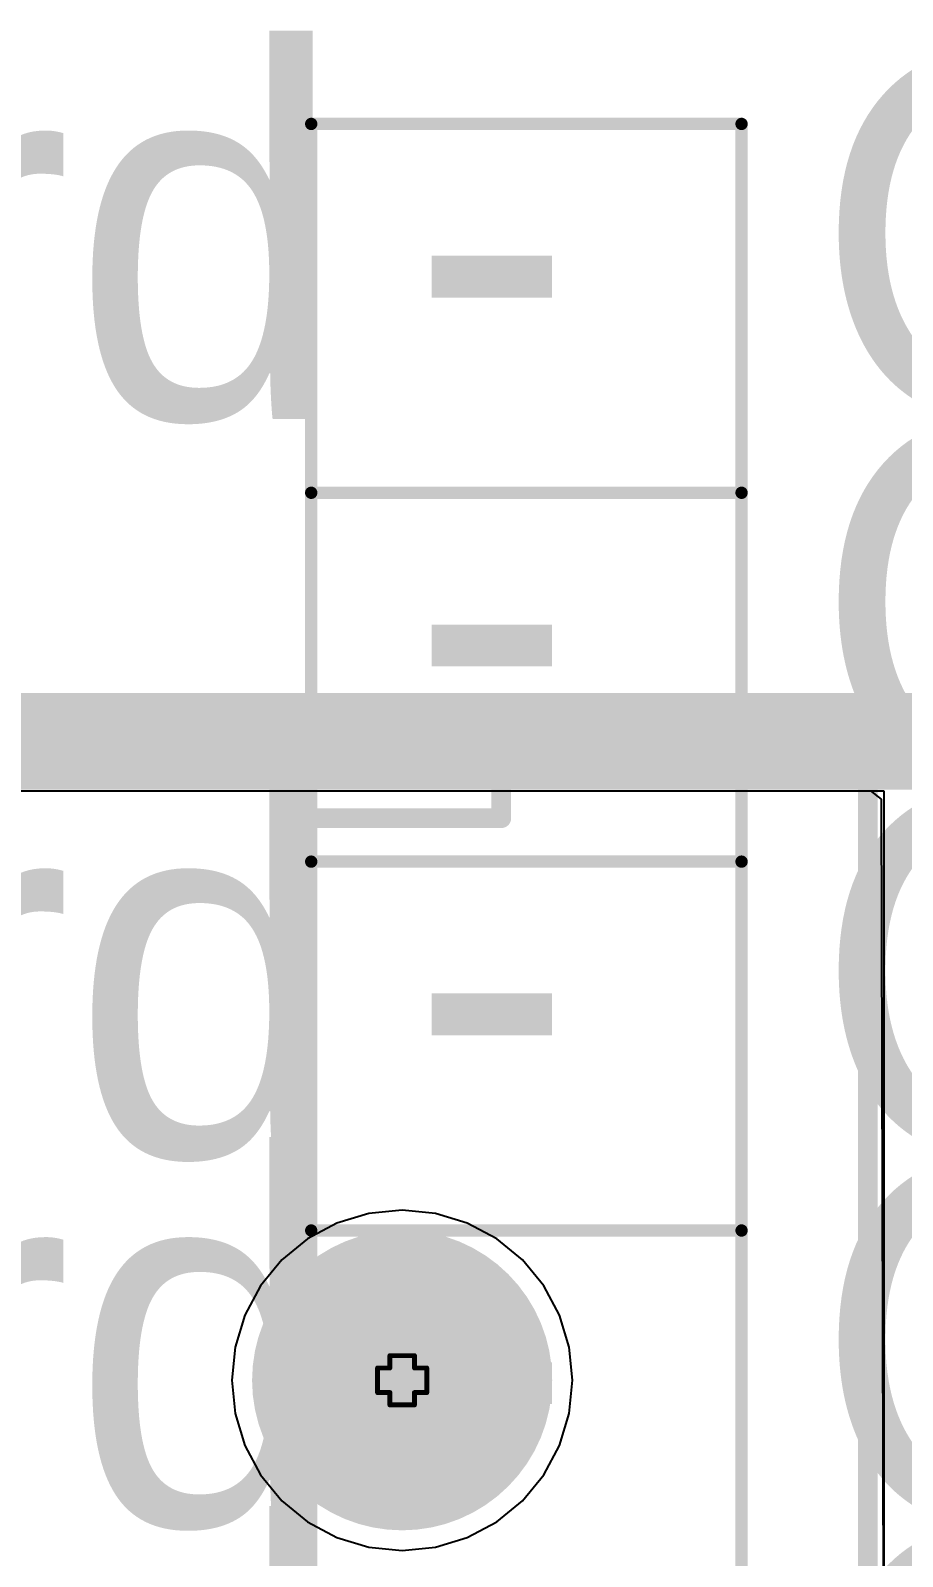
# Model space of a CAD drawing. Header units: millimetres. Extents: x 5 to 399, y 5 to 287.
# Drawn here: x 212.87 to 221.88, y 182.94 to 198.7 of the extents above; entities that cross this region are included whole.
import ezdxf

# ---------------------------------------------------------------- set-up
doc = ezdxf.new("R2010")
doc.units = ezdxf.units.MM
for name, color, linetype in [('BottomLayer', 5, 'Continuous'), ('BottomSolder', 6, 'Continuous'), ('DrillDrawing', 1, 'Continuous'), ('KeepOutLayer', 6, 'Continuous'), ('Mechanical2', 216, 'Continuous'), ('Mechanical4', 56, 'Continuous'), ('MidLayer1', 16, 'Continuous'), ('MidLayer2', 76, 'Continuous'), ('MultiLayer', 9, 'Continuous'), ('PadHoleLayer', 156, 'Continuous'), ('TopLayer', 1, 'Continuous'), ('TopOverlay', 2, 'Continuous'), ('TopSolder', 216, 'Continuous')]:
    doc.layers.add(name, color=color, linetype=linetype)

# ---------------------------------------------------------------- blocks, each defined once
blk = doc.blocks.new('MOLEX_M_______4P_90_180____173')
at = {"layer": 'BottomLayer', "const_width": 1.5}
blk.add_lwpolyline([(-0.75, 10.05, 1), (0.75, 10.05, 1)], format="xyb", close=True, dxfattribs=at)
at = {"layer": 'BottomSolder', "const_width": 1.55}
blk.add_lwpolyline([(-0.775, 10.05, 1), (0.775, 10.05, 1)], format="xyb", close=True, dxfattribs=at)
at = {"layer": 'MidLayer1', "const_width": 1.5}
blk.add_lwpolyline([(-0.75, 10.05, 1), (0.75, 10.05, 1)], format="xyb", close=True, dxfattribs=at)
at = {"layer": 'MidLayer2', "const_width": 1.5}
blk.add_lwpolyline([(-0.75, 10.05, 1), (0.75, 10.05, 1)], format="xyb", close=True, dxfattribs=at)
at = {"layer": 'MultiLayer', "const_width": 1.5}
blk.add_lwpolyline([(-0.75, 10.05, 1), (0.75, 10.05, 1)], format="xyb", close=True, dxfattribs=at)
at = {"layer": 'PadHoleLayer', "const_width": 1.5}
blk.add_lwpolyline([(-0.75, 10.05, 1), (0.75, 10.05, 1)], format="xyb", close=True, dxfattribs=at)
at = {"layer": 'TopLayer', "const_width": 1.5}
blk.add_lwpolyline([(-0.75, 10.05, 1), (0.75, 10.05, 1)], format="xyb", close=True, dxfattribs=at)
at = {"layer": 'TopOverlay', "const_width": 0.203}
for points in [[(-5.173, 16.644), (4.809, 16.644)], [(-1.008, 15.856), (-1.008, 16.618)], [(1.024, 15.856), (1.024, 16.618)], [(4.809, -4.5), (4.809, 16.644)], [(-1.008, 15.856), (1.024, 15.856)]]:
    blk.add_lwpolyline(points, dxfattribs=at)
at = {"layer": 'TopOverlay', "const_width": 0.102}
for points in [[(-1.059, 16.618, 1), (-0.957, 16.618, 1)], [(0.973, 16.618, 1), (1.075, 16.618, 1)], [(4.758, 16.644, 1), (4.86, 16.644, 1)], [(4.758, 16.644, 1), (4.86, 16.644, 1)], [(-1.059, 15.856, 1), (-0.957, 15.856, 1)], [(-1.059, 15.856, 1), (-0.957, 15.856, 1)], [(0.973, 15.856, 1), (1.075, 15.856, 1)], [(0.973, 15.856, 1), (1.075, 15.856, 1)]]:
    blk.add_lwpolyline(points, format="xyb", close=True, dxfattribs=at)
at = {"layer": 'TopSolder', "const_width": 1.55}
blk.add_lwpolyline([(-0.775, 10.05, 1), (0.775, 10.05, 1)], format="xyb", close=True, dxfattribs=at)

msp = doc.modelspace()

# ---------------------------------------------------------------- linework, layer by layer
at = {"layer": 'BottomLayer'}
for p, q in [((208.222, 190.852), (221.688, 190.852)), ((221.688, 190.852), (221.688, 181.269)), ((216.369, 186.486), (216.039, 186.386)), ((216.712, 186.52), (216.369, 186.486)), ((217.055, 186.486), (216.712, 186.52)), ((217.385, 186.386), (217.055, 186.486)), ((216.039, 186.386), (215.735, 186.224)), ((217.689, 186.224), (217.385, 186.386)), ((215.735, 186.224), (215.469, 186.005)), ((217.956, 186.005), (217.689, 186.224)), ((215.469, 186.005), (215.25, 185.739)), ((218.175, 185.739), (217.956, 186.005)), ((215.25, 185.739), (215.088, 185.435)), ((218.337, 185.435), (218.175, 185.739)), ((215.088, 185.435), (214.988, 185.105)), ((218.437, 185.105), (218.337, 185.435)), ((214.988, 185.105), (214.954, 184.762)), ((218.471, 184.762), (218.437, 185.105)), ((214.954, 184.762), (214.988, 184.419)), ((218.437, 184.419), (218.471, 184.762)), ((214.988, 184.419), (215.088, 184.089)), ((218.337, 184.089), (218.437, 184.419)), ((215.088, 184.089), (215.25, 183.785)), ((218.175, 183.785), (218.337, 184.089)), ((215.25, 183.785), (215.469, 183.518)), ((217.956, 183.518), (218.175, 183.785)), ((215.469, 183.518), (215.735, 183.3)), ((217.689, 183.3), (217.956, 183.518)), ((215.735, 183.3), (216.039, 183.137)), ((217.385, 183.137), (217.689, 183.3)), ((216.039, 183.137), (216.369, 183.037)), ((216.369, 183.037), (216.712, 183.003)), ((216.712, 183.003), (217.055, 183.037)), ((217.055, 183.037), (217.385, 183.137))]:
    msp.add_line(p, q, dxfattribs=at)
at = {"layer": 'DrillDrawing', "const_width": 0.0508}
for points in [[(216.458, 184.635), (216.458, 184.889)], [(216.458, 184.889), (216.585, 184.889)], [(216.585, 184.889), (216.585, 185.016)], [(216.585, 185.016), (216.839, 185.016)], [(216.839, 184.889), (216.839, 185.016)], [(216.839, 184.889), (216.966, 184.889)], [(216.966, 184.635), (216.966, 184.889)], [(216.458, 184.635), (216.585, 184.635)], [(216.585, 184.508), (216.585, 184.635)], [(216.839, 184.635), (216.966, 184.635)], [(216.839, 184.508), (216.839, 184.635)], [(216.585, 184.508), (216.839, 184.508)]]:
    msp.add_lwpolyline(points, dxfattribs=at)
at = {"layer": 'DrillDrawing', "const_width": 0.0254}
for points in [[(216.446, 184.889, 1), (216.471, 184.889, 1)], [(216.446, 184.889, 1), (216.471, 184.889, 1)], [(216.573, 185.016, 1), (216.598, 185.016, 1)], [(216.573, 185.016, 1), (216.598, 185.016, 1)], [(216.573, 184.889, 1), (216.598, 184.889, 1)], [(216.573, 184.889, 1), (216.598, 184.889, 1)], [(216.827, 185.016, 1), (216.852, 185.016, 1)], [(216.827, 185.016, 1), (216.852, 185.016, 1)], [(216.827, 184.889, 1), (216.852, 184.889, 1)], [(216.827, 184.889, 1), (216.852, 184.889, 1)], [(216.954, 184.889, 1), (216.979, 184.889, 1)], [(216.954, 184.889, 1), (216.979, 184.889, 1)], [(216.446, 184.635, 1), (216.471, 184.635, 1)], [(216.446, 184.635, 1), (216.471, 184.635, 1)], [(216.573, 184.635, 1), (216.598, 184.635, 1)], [(216.573, 184.635, 1), (216.598, 184.635, 1)], [(216.827, 184.635, 1), (216.852, 184.635, 1)], [(216.827, 184.635, 1), (216.852, 184.635, 1)], [(216.954, 184.635, 1), (216.979, 184.635, 1)], [(216.954, 184.635, 1), (216.979, 184.635, 1)], [(216.573, 184.508, 1), (216.598, 184.508, 1)], [(216.573, 184.508, 1), (216.598, 184.508, 1)], [(216.827, 184.508, 1), (216.852, 184.508, 1)], [(216.827, 184.508, 1), (216.852, 184.508, 1)]]:
    msp.add_lwpolyline(points, format="xyb", close=True, dxfattribs=at)
at = {"layer": 'KeepOutLayer', "const_width": 1}
msp.add_lwpolyline([(207.712, 191.362), (249.712, 191.362)], dxfattribs=at)
at = {"layer": 'Mechanical2', "const_width": 0.254}
msp.add_lwpolyline([(207.712, 191.362), (249.712, 191.362)], dxfattribs=at)
at = {"layer": 'Mechanical4', "const_width": 0.127}
for points in [[(215.773, 197.739), (220.218, 197.739)], [(215.773, 193.929), (215.773, 197.739)], [(220.218, 193.929), (220.218, 197.739)], [(215.773, 190.119), (215.773, 193.929)], [(215.773, 193.929), (220.218, 193.929)], [(220.218, 190.119), (220.218, 193.929)], [(215.773, 186.309), (215.773, 190.119)], [(215.773, 190.119), (220.218, 190.119)], [(220.218, 186.309), (220.218, 190.119)], [(215.773, 182.499), (215.773, 186.309)], [(215.773, 186.309), (220.218, 186.309)], [(220.218, 182.499), (220.218, 186.309)]]:
    msp.add_lwpolyline(points, dxfattribs=at)
at = {"layer": 'Mechanical4', "const_width": 0.0635}
for points in [[(215.741, 197.739, 1), (215.805, 197.739, 1)], [(215.741, 197.739, 1), (215.805, 197.739, 1)], [(220.186, 197.739, 1), (220.25, 197.739, 1)], [(220.186, 197.739, 1), (220.25, 197.739, 1)], [(215.741, 193.929, 1), (215.805, 193.929, 1)], [(215.741, 193.929, 1), (215.805, 193.929, 1)], [(215.741, 193.929, 1), (215.805, 193.929, 1)], [(220.186, 193.929, 1), (220.25, 193.929, 1)], [(220.186, 193.929, 1), (220.25, 193.929, 1)], [(220.186, 193.929, 1), (220.25, 193.929, 1)], [(215.741, 190.119, 1), (215.805, 190.119, 1)], [(215.741, 190.119, 1), (215.805, 190.119, 1)], [(215.741, 190.119, 1), (215.805, 190.119, 1)], [(220.186, 190.119, 1), (220.25, 190.119, 1)], [(220.186, 190.119, 1), (220.25, 190.119, 1)], [(220.186, 190.119, 1), (220.25, 190.119, 1)], [(215.741, 186.309, 1), (215.805, 186.309, 1)], [(215.741, 186.309, 1), (215.805, 186.309, 1)], [(215.741, 186.309, 1), (215.805, 186.309, 1)], [(220.186, 186.309, 1), (220.25, 186.309, 1)], [(220.186, 186.309, 1), (220.25, 186.309, 1)], [(220.186, 186.309, 1), (220.25, 186.309, 1)]]:
    msp.add_lwpolyline(points, format="xyb", close=True, dxfattribs=at)
at = {"layer": 'MidLayer1'}
for p, q in [((208.222, 190.852), (221.55, 190.852)), ((221.55, 190.852), (221.66, 190.763)), ((221.66, 190.763), (221.661, 190.761)), ((221.661, 190.761), (221.69, 178.992)), ((216.369, 186.486), (216.039, 186.386)), ((216.712, 186.52), (216.369, 186.486)), ((217.055, 186.486), (216.712, 186.52)), ((217.385, 186.386), (217.055, 186.486)), ((216.039, 186.386), (215.735, 186.224)), ((217.689, 186.224), (217.385, 186.386)), ((215.735, 186.224), (215.469, 186.005)), ((217.956, 186.005), (217.689, 186.224)), ((215.469, 186.005), (215.25, 185.739)), ((218.175, 185.739), (217.956, 186.005)), ((215.25, 185.739), (215.088, 185.435)), ((218.337, 185.435), (218.175, 185.739)), ((215.088, 185.435), (214.988, 185.105)), ((218.437, 185.105), (218.337, 185.435)), ((214.988, 185.105), (214.954, 184.762)), ((218.471, 184.762), (218.437, 185.105)), ((214.954, 184.762), (214.988, 184.419)), ((218.437, 184.419), (218.471, 184.762)), ((214.988, 184.419), (215.088, 184.089)), ((218.337, 184.089), (218.437, 184.419)), ((215.088, 184.089), (215.25, 183.785)), ((218.175, 183.785), (218.337, 184.089)), ((215.25, 183.785), (215.469, 183.518)), ((217.956, 183.518), (218.175, 183.785)), ((215.469, 183.518), (215.735, 183.3)), ((217.689, 183.3), (217.956, 183.518)), ((215.735, 183.3), (216.039, 183.137)), ((217.385, 183.137), (217.689, 183.3)), ((216.039, 183.137), (216.369, 183.037)), ((216.369, 183.037), (216.712, 183.003)), ((216.712, 183.003), (217.055, 183.037)), ((217.055, 183.037), (217.385, 183.137))]:
    msp.add_line(p, q, dxfattribs=at)
at = {"layer": 'MidLayer2'}
for p, q in [((208.222, 190.852), (221.55, 190.852)), ((221.55, 190.852), (221.66, 190.763)), ((221.66, 190.763), (221.661, 190.761)), ((221.661, 190.761), (221.691, 178.361)), ((216.369, 186.486), (216.039, 186.386)), ((216.712, 186.52), (216.369, 186.486)), ((217.055, 186.486), (216.712, 186.52)), ((217.385, 186.386), (217.055, 186.486)), ((216.039, 186.386), (215.735, 186.224)), ((217.689, 186.224), (217.385, 186.386)), ((215.735, 186.224), (215.469, 186.005)), ((217.956, 186.005), (217.689, 186.224)), ((215.469, 186.005), (215.25, 185.739)), ((218.175, 185.739), (217.956, 186.005)), ((215.25, 185.739), (215.088, 185.435)), ((218.337, 185.435), (218.175, 185.739)), ((215.088, 185.435), (214.988, 185.105)), ((218.437, 185.105), (218.337, 185.435)), ((214.988, 185.105), (214.954, 184.762)), ((218.471, 184.762), (218.437, 185.105)), ((214.954, 184.762), (214.988, 184.419)), ((218.437, 184.419), (218.471, 184.762)), ((214.988, 184.419), (215.088, 184.089)), ((218.337, 184.089), (218.437, 184.419)), ((215.088, 184.089), (215.25, 183.785)), ((218.175, 183.785), (218.337, 184.089)), ((215.25, 183.785), (215.469, 183.518)), ((217.956, 183.518), (218.175, 183.785)), ((215.469, 183.518), (215.735, 183.3)), ((217.689, 183.3), (217.956, 183.518)), ((215.735, 183.3), (216.039, 183.137)), ((217.385, 183.137), (217.689, 183.3)), ((216.039, 183.137), (216.369, 183.037)), ((216.369, 183.037), (216.712, 183.003)), ((216.712, 183.003), (217.055, 183.037)), ((217.055, 183.037), (217.385, 183.137))]:
    msp.add_line(p, q, dxfattribs=at)
at = {"layer": 'TopLayer'}
for p, q in [((208.222, 190.852), (221.688, 190.852)), ((221.688, 190.852), (221.688, 181.269)), ((216.369, 186.486), (216.039, 186.386)), ((216.712, 186.52), (216.369, 186.486)), ((217.055, 186.486), (216.712, 186.52)), ((217.385, 186.386), (217.055, 186.486)), ((216.039, 186.386), (215.735, 186.224)), ((217.689, 186.224), (217.385, 186.386)), ((215.735, 186.224), (215.469, 186.005)), ((217.956, 186.005), (217.689, 186.224)), ((215.469, 186.005), (215.25, 185.739)), ((218.175, 185.739), (217.956, 186.005)), ((215.25, 185.739), (215.088, 185.435)), ((218.337, 185.435), (218.175, 185.739)), ((215.088, 185.435), (214.988, 185.105)), ((218.437, 185.105), (218.337, 185.435)), ((214.988, 185.105), (214.954, 184.762)), ((218.471, 184.762), (218.437, 185.105)), ((214.954, 184.762), (214.988, 184.419)), ((218.437, 184.419), (218.471, 184.762)), ((214.988, 184.419), (215.088, 184.089)), ((218.337, 184.089), (218.437, 184.419)), ((215.088, 184.089), (215.25, 183.785)), ((218.175, 183.785), (218.337, 184.089)), ((215.25, 183.785), (215.469, 183.518)), ((217.956, 183.518), (218.175, 183.785)), ((215.469, 183.518), (215.735, 183.3)), ((217.689, 183.3), (217.956, 183.518)), ((215.735, 183.3), (216.039, 183.137)), ((217.385, 183.137), (217.689, 183.3)), ((216.039, 183.137), (216.369, 183.037)), ((216.369, 183.037), (216.712, 183.003)), ((216.712, 183.003), (217.055, 183.037)), ((217.055, 183.037), (217.385, 183.137))]:
    msp.add_line(p, q, dxfattribs=at)

# ---------------------------------------------------------------- block references
at = {"rotation": 360}
msp.add_blockref('MOLEX_M_______4P_90_180____173', (216.712, 174.712), dxfattribs=at)

# ---------------------------------------------------------------- texts
at = {"layer": 'Mechanical4'}
for s, p in [('Standard', (195.453, 194.691)), ('Other:', (220.98, 194.691)), ('-', (216.789, 194.691)), ('Other:', (220.98, 190.881)), ('-', (216.789, 190.881)), ('Standard', (195.453, 187.071)), ('Other:', (220.98, 187.071)), ('-', (216.789, 187.071)), ('Standard', (195.453, 183.261)), ('Other:', (220.98, 183.261)), ('-', (216.789, 183.261)), ('Standard', (195.453, 179.451)), ('Other:', (220.98, 179.451))]:
    msp.add_text(s, height=3.81, dxfattribs=at).set_placement(p)

doc.saveas('drawing.dxf')
